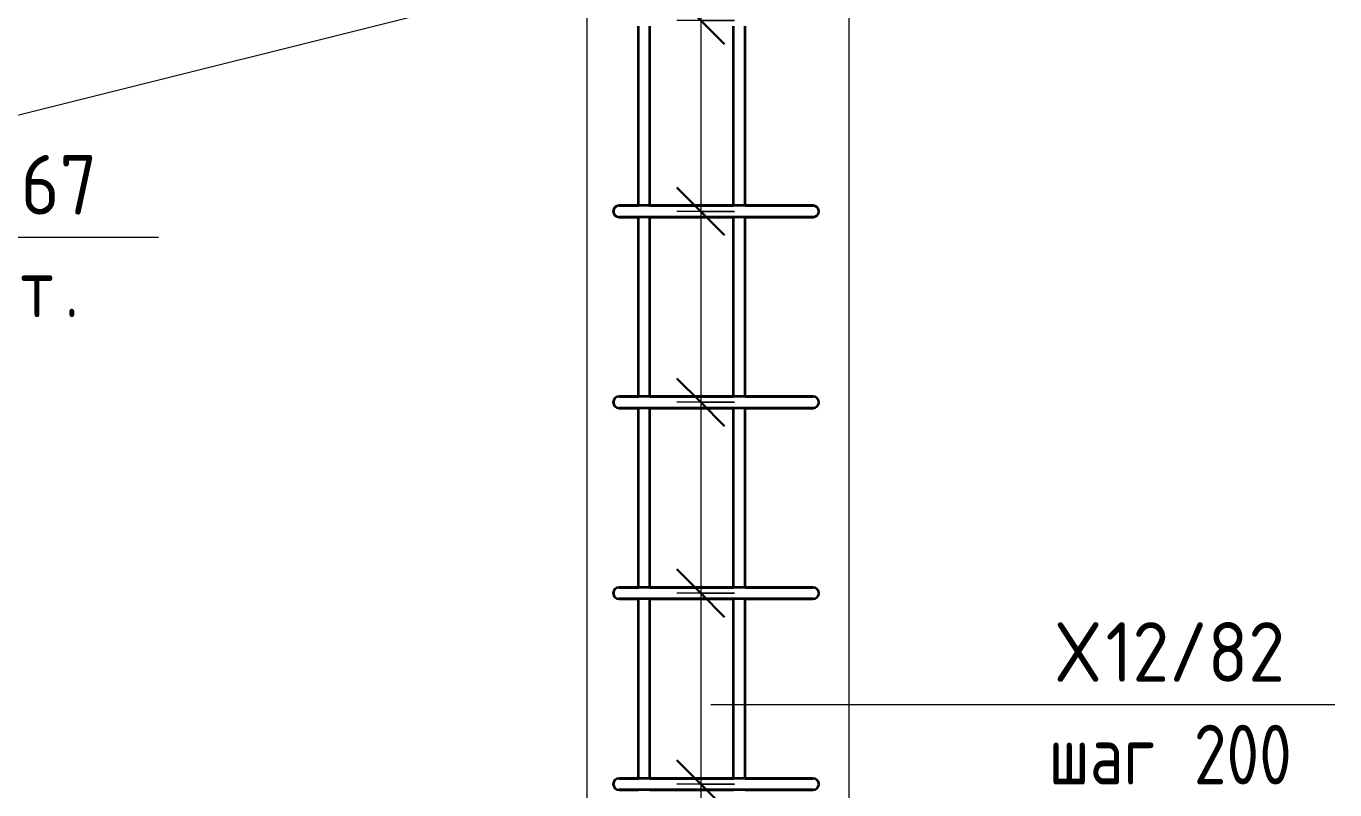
# Model space of a CAD drawing. Header units: millimetres. Extents: x -42469 to 17648, y -5898 to 81170.
# Drawn here: x 12669 to 14040, y 994 to 1794 of the extents above; entities that cross this region are included whole.
import ezdxf

# ---------------------------------------------------------------- set-up
doc = ezdxf.new("R2010")
doc.units = ezdxf.units.MM
for name, color, linetype, lineweight in [('AA_Dim', 7, 'Continuous', 9), ('AA_Dim-25', 7, 'Continuous', 9), ('AA_Vinoska', 7, 'Continuous', 9), ('AF_Okno', 7, 'Continuous', 18), ('AF_Stena_Опалубка', 253, 'Continuous', 18), ('KR_Armatura_Tonkie', 7, 'Continuous', 20)]:
    doc.layers.add(name, color=color, linetype=linetype, lineweight=lineweight)
doc.styles.add('ISOCPEUR_10', font='isocpeur.ttf', dxfattribs={"width": 0.9, "height": 62.5})
doc.styles.add('ISOCPEUR_11', font='isocpeur.ttf', dxfattribs={"width": 0.8, "height": 62.5})
doc.dimstyles.new('10_Раскладка_арматуры_с_засечками', dxfattribs={"dimscale": 304.8, "dimtxt": 0.18, "dimasz": 0.164042, "dimexe": 0.082021, "dimexo": 0, "dimgap": 0, "dimtad": 1, "dimdec": 3, "dimrnd": 0.001, "dimdsep": 46, "dimtxsty": 'ISOCPEUR_11', "dimblk1": 'OBLIQUE', "dimblk2": 'OBLIQUE', "dimsah": 1, "dimcen": 0.09, "dimdle": 0.082021, "dimazin": 0, "dimtfac": 1, "dimtdec": 4, "dimtix": 1, "dimtmove": 0, "dimatfit": 3, "dimfxl": 1, "dimtvp": 1, "dimtolj": 1, "dimtzin": 0, "dimlwd": 18, "dimlwe": 18, "dimarcsym": 2})

# ---------------------------------------------------------------- blocks, each defined once
blk = doc.blocks.new('231_Отверстие прямоугольное в стене _Окно_Стена_ - Отверстие прямоугольное с обрамлением-4131200-Схема обрамления отверстия в стене 1200х1500')
at = {"layer": 'AF_Okno', "lineweight": 9}
for p, q in [((77539.956293, 1610), (78499.956293, 1850)), ((77299.956293, 350), (77539.956293, 1610))]:
    blk.add_line(p, q, dxfattribs=at)
blk = doc.blocks.new('231_Отверстие прямоугольное в стене _Окно_Стена_ - Отверстие прямоугольное с обрамлением-V38-Схема обрамления отверстия в стене 1200х1500')
at = {"layer": 'AF_Okno', "lineweight": 9}
for p, q in [((77539.956293, 1610), (78499.956293, 1850)), ((77299.956293, 350), (77539.956293, 1610))]:
    blk.add_line(p, q, dxfattribs=at)
blk = doc.blocks.new('042_М_Арматуры - Диам длина поз _ Комментарий-3662934-Схема обрамления отверстия в стене 1200х1500')
at = {"layer": 'AA_Vinoska'}
blk.add_line((78958.9, -255), (79308.9, -255), dxfattribs=at)
blk = doc.blocks.new('DIMBLOCK142-Схема обрамления отверстия в стене 1200х1500')
at = {"layer": 'AA_Dim-25', "lineweight": 30}
for p, q in [((13375.7, 1800), (13350.7, 1825)), ((13375.7, 1800), (13400.7, 1775)), ((13375.7, 1600), (13350.7, 1625)), ((13375.7, 1600), (13400.7, 1575))]:
    blk.add_line(p, q, dxfattribs=at)
at = {"layer": 'AA_Dim-25', "lineweight": 18}
for p, q in [((13375.7, 1825), (13375.7, 1600)), ((13411.1, 1800), (13350.7, 1800)), ((13375.7, 1800), (13411.1, 1800)), ((13411.1, 1600), (13350.7, 1600)), ((13375.7, 1600), (13411.1, 1600))]:
    blk.add_line(p, q, dxfattribs=at)
blk = doc.blocks.new('_Oblique')
at = {"color": 0, "linetype": 'ByBlock', "lineweight": -2}
blk.add_line((-0.5, -0.5), (0.5, 0.5), dxfattribs=at)
blk = doc.blocks.new('DIMBLOCK143-Схема обрамления отверстия в стене 1200х1500')
at = {"layer": 'AA_Dim-25', "lineweight": 30}
for p, q in [((13375.7, 1600), (13350.7, 1625)), ((13375.7, 1600), (13400.7, 1575)), ((13375.7, 1400), (13350.7, 1425)), ((13375.7, 1400), (13400.7, 1375))]:
    blk.add_line(p, q, dxfattribs=at)
at = {"layer": 'AA_Dim-25', "lineweight": 18}
for p, q in [((13411.1, 1600), (13350.7, 1600)), ((13375.7, 1600), (13375.7, 1400)), ((13375.7, 1600), (13411.1, 1600)), ((13411.1, 1400), (13350.7, 1400)), ((13375.7, 1400), (13411.1, 1400))]:
    blk.add_line(p, q, dxfattribs=at)
blk = doc.blocks.new('DIMBLOCK144-Схема обрамления отверстия в стене 1200х1500')
at = {"layer": 'AA_Dim-25', "lineweight": 30}
for p, q in [((13375.7, 1400), (13350.7, 1425)), ((13375.7, 1400), (13400.7, 1375)), ((13375.7, 1200), (13350.7, 1225)), ((13375.7, 1200), (13400.7, 1175))]:
    blk.add_line(p, q, dxfattribs=at)
at = {"layer": 'AA_Dim-25', "lineweight": 18}
for p, q in [((13411.1, 1400), (13350.7, 1400)), ((13375.7, 1400), (13375.7, 1200)), ((13375.7, 1400), (13411.1, 1400)), ((13411.1, 1200), (13350.7, 1200)), ((13375.7, 1200), (13411.1, 1200))]:
    blk.add_line(p, q, dxfattribs=at)
blk = doc.blocks.new('DIMBLOCK145-Схема обрамления отверстия в стене 1200х1500')
at = {"layer": 'AA_Dim-25', "lineweight": 30}
for p, q in [((13375.7, 1200), (13350.7, 1225)), ((13375.7, 1200), (13400.7, 1175)), ((13375.7, 1000), (13350.7, 1025)), ((13375.7, 1000), (13400.7, 975))]:
    blk.add_line(p, q, dxfattribs=at)
at = {"layer": 'AA_Dim-25', "lineweight": 18}
for p, q in [((13411.1, 1200), (13350.7, 1200)), ((13375.7, 1200), (13375.7, 1000)), ((13375.7, 1200), (13411.1, 1200)), ((13411.1, 1000), (13350.7, 1000)), ((13375.7, 1000), (13411.1, 1000))]:
    blk.add_line(p, q, dxfattribs=at)
blk = doc.blocks.new('DIMBLOCK146-Схема обрамления отверстия в стене 1200х1500')
at = {"layer": 'AA_Dim-25', "lineweight": 30}
for p, q in [((13375.7, 1000), (13350.7, 1025)), ((13375.7, 1000), (13400.7, 975)), ((13375.7, 800), (13350.7, 825)), ((13375.7, 800), (13400.7, 775))]:
    blk.add_line(p, q, dxfattribs=at)
at = {"layer": 'AA_Dim-25', "lineweight": 18}
for p, q in [((13411.1, 1000), (13350.7, 1000)), ((13375.7, 1000), (13375.7, 800)), ((13375.7, 1000), (13411.1, 1000)), ((13411.1, 800), (13350.7, 800)), ((13375.7, 800), (13411.1, 800))]:
    blk.add_line(p, q, dxfattribs=at)

msp = doc.modelspace()

# ---------------------------------------------------------------- linework, layer by layer
at = {"layer": 'AA_Vinoska'}
msp.add_line((13386.2526, 1083.2991), (13690.1499, 1083.2991), dxfattribs=at)
at = {"layer": 'AF_Stena_Опалубка', "lineweight": 20}
for p, q in [((13531.3807, -489.3215), (13531.3807, 2640.3746)), ((13256.3807, 1850), (13256.3807, 350))]:
    msp.add_line(p, q, dxfattribs=at)
at = {"layer": 'KR_Armatura_Tonkie', "lineweight": 35}
for p, q in [((13310.3807, 1606), (13310.3807, 1794)), ((13310.3807, 1606), (13310.3807, 1794)), ((13322.3807, 1606), (13322.3807, 1794)), ((13322.3807, 1606), (13322.3807, 1794)), ((13410.1307, 1606), (13410.1307, 1794)), ((13410.1307, 1606), (13410.1307, 1794)), ((13422.1307, 1606), (13422.1307, 1794)), ((13422.1307, 1606), (13422.1307, 1794)), ((13351.5529, 1606), (13290.0971, 1606)), ((13290.0971, 1606), (13310.2848, 1606)), ((13300.6413, 1606), (13300.6413, 1606)), ((13326.0971, 1606), (13300.6413, 1606)), ((13300.6413, 1606), (13310.3807, 1606)), ((13322.3448, 1606), (13326.0971, 1606)), ((13322.3807, 1606), (13337.8068, 1606)), ((13326.0971, 1606), (13410.1307, 1606)), ((13457.4604, 1606), (13326.0971, 1606)), ((13388.7185, 1606), (13351.5529, 1606)), ((13422.1307, 1606), (13457.4604, 1606)), ((13457.4604, 1606), (13493.4604, 1606)), ((13493.4604, 1606), (13457.4604, 1606)), ((13351.5529, 1594), (13290.0971, 1594)), ((13290.0971, 1594), (13310.2848, 1594)), ((13326.0971, 1594), (13290.0971, 1594)), ((13290.0971, 1594), (13292.8374, 1594)), ((13292.9232, 1594), (13300.6413, 1594)), ((13300.6413, 1594), (13310.3807, 1594)), ((13310.3807, 1406), (13310.3807, 1594)), ((13310.3807, 1406), (13310.3807, 1594)), ((13322.3448, 1594), (13326.0971, 1594)), ((13322.3807, 1594), (13337.8068, 1594)), ((13322.3807, 1406), (13322.3807, 1594)), ((13322.3807, 1406), (13322.3807, 1594)), ((13326.0971, 1594), (13410.1307, 1594)), ((13457.4604, 1594), (13326.0971, 1594)), ((13388.7185, 1594), (13351.5529, 1594)), ((13410.1307, 1406), (13410.1307, 1594)), ((13410.1307, 1406), (13410.1307, 1594)), ((13422.1307, 1594), (13457.4604, 1594)), ((13422.1307, 1406), (13422.1307, 1594)), ((13422.1307, 1406), (13422.1307, 1594)), ((13457.4604, 1594), (13493.4604, 1594)), ((13493.4604, 1594), (13457.4604, 1594)), ((13351.5529, 1406), (13290.0971, 1406)), ((13290.0971, 1406), (13310.2848, 1406)), ((13300.6413, 1406), (13300.6413, 1406)), ((13326.0971, 1406), (13300.6413, 1406)), ((13300.6413, 1406), (13310.3807, 1406)), ((13322.3448, 1406), (13326.0971, 1406)), ((13322.3807, 1406), (13337.8068, 1406)), ((13326.0971, 1406), (13410.1307, 1406)), ((13457.4604, 1406), (13326.0971, 1406)), ((13388.7185, 1406), (13351.5529, 1406)), ((13422.1307, 1406), (13457.4604, 1406)), ((13457.4604, 1406), (13493.4604, 1406)), ((13493.4604, 1406), (13457.4604, 1406)), ((13351.5529, 1394), (13290.0971, 1394)), ((13290.0971, 1394), (13310.2848, 1394)), ((13326.0971, 1394), (13290.0971, 1394)), ((13290.0971, 1394), (13292.8374, 1394)), ((13292.9232, 1394), (13300.6413, 1394)), ((13300.6413, 1394), (13310.3807, 1394)), ((13310.3807, 1206), (13310.3807, 1394)), ((13310.3807, 1206), (13310.3807, 1394)), ((13322.3448, 1394), (13326.0971, 1394)), ((13322.3807, 1394), (13337.8068, 1394)), ((13322.3807, 1206), (13322.3807, 1394)), ((13322.3807, 1206), (13322.3807, 1394)), ((13326.0971, 1394), (13410.1307, 1394)), ((13457.4604, 1394), (13326.0971, 1394)), ((13388.7185, 1394), (13351.5529, 1394)), ((13410.1307, 1206), (13410.1307, 1394)), ((13410.1307, 1206), (13410.1307, 1394)), ((13422.1307, 1394), (13457.4604, 1394)), ((13422.1307, 1206), (13422.1307, 1394)), ((13422.1307, 1206), (13422.1307, 1394)), ((13457.4604, 1394), (13493.4604, 1394)), ((13493.4604, 1394), (13457.4604, 1394)), ((13351.5529, 1206), (13290.0971, 1206)), ((13290.0971, 1206), (13310.2848, 1206)), ((13351.5529, 1194), (13290.0971, 1194)), ((13290.0971, 1194), (13310.2848, 1194)), ((13326.0971, 1194), (13290.0971, 1194)), ((13290.0971, 1194), (13300.6413, 1194)), ((13300.6413, 1206), (13300.6413, 1206)), ((13326.0971, 1206), (13300.6413, 1206)), ((13300.6413, 1206), (13310.3807, 1206)), ((13300.6413, 1194), (13310.3807, 1194)), ((13310.3807, 1006), (13310.3807, 1194)), ((13310.3807, 1006), (13310.3807, 1194)), ((13322.3448, 1206), (13326.0971, 1206)), ((13322.3448, 1194), (13326.0971, 1194)), ((13322.3807, 1206), (13337.8068, 1206)), ((13322.3807, 1194), (13337.8068, 1194)), ((13322.3807, 1006), (13322.3807, 1194)), ((13322.3807, 1006), (13322.3807, 1194)), ((13326.0971, 1206), (13410.1307, 1206)), ((13457.4604, 1206), (13326.0971, 1206)), ((13326.0971, 1194), (13410.1307, 1194)), ((13457.4604, 1194), (13326.0971, 1194)), ((13388.7185, 1206), (13351.5529, 1206)), ((13388.7185, 1194), (13351.5529, 1194)), ((13410.1307, 1006), (13410.1307, 1194)), ((13410.1307, 1006), (13410.1307, 1194)), ((13422.1307, 1206), (13457.4604, 1206)), ((13422.1307, 1194), (13457.4604, 1194)), ((13422.1307, 1006), (13422.1307, 1194)), ((13422.1307, 1006), (13422.1307, 1194)), ((13457.4604, 1206), (13493.4604, 1206)), ((13493.4604, 1206), (13457.4604, 1206)), ((13457.4604, 1194), (13493.4604, 1194)), ((13493.4604, 1194), (13457.4604, 1194)), ((13351.5529, 1006), (13290.0971, 1006)), ((13290.0971, 1006), (13310.2848, 1006)), ((13300.6413, 1006), (13300.6413, 1006)), ((13326.0971, 1006), (13300.6413, 1006)), ((13300.6413, 1006), (13310.3807, 1006)), ((13322.3448, 1006), (13326.0971, 1006)), ((13322.3807, 1006), (13337.8068, 1006)), ((13326.0971, 1006), (13410.1307, 1006)), ((13457.4604, 1006), (13326.0971, 1006)), ((13388.7185, 1006), (13351.5529, 1006)), ((13422.1307, 1006), (13457.4604, 1006)), ((13457.4604, 1006), (13493.4604, 1006)), ((13493.4604, 1006), (13457.4604, 1006)), ((13351.5529, 994), (13290.0971, 994)), ((13290.0971, 994), (13310.2848, 994)), ((13326.0971, 994), (13290.0971, 994)), ((13290.0971, 994), (13292.8374, 994)), ((13292.9232, 994), (13300.6413, 994)), ((13300.6413, 994), (13310.3807, 994)), ((13322.3448, 994), (13326.0971, 994)), ((13322.3807, 994), (13337.8068, 994)), ((13326.0971, 994), (13410.1307, 994)), ((13457.4604, 994), (13326.0971, 994)), ((13388.7185, 994), (13351.5529, 994)), ((13422.1307, 994), (13457.4604, 994)), ((13457.4604, 994), (13493.4604, 994)), ((13493.4604, 994), (13457.4604, 994))]:
    msp.add_line(p, q, dxfattribs=at)
for centre, start, end in [((13290.0971, 1600), 90, 270), ((13290.0971, 1600), 90, 270), ((13290.0971, 1600), 90, 270), ((13493.4604, 1600), 270, 90), ((13493.4604, 1600), 270, 90), ((13290.0971, 1400), 90, 270), ((13290.0971, 1400), 90, 270), ((13290.0971, 1400), 90, 270), ((13493.4604, 1400), 270, 90), ((13493.4604, 1400), 270, 90), ((13290.0971, 1200), 90, 270), ((13290.0971, 1200), 90, 270), ((13290.0971, 1200), 90, 270), ((13493.4604, 1200), 270, 90), ((13493.4604, 1200), 270, 90), ((13290.0971, 1000), 90, 270), ((13290.0971, 1000), 90, 270), ((13290.0971, 1000), 90, 270), ((13493.4604, 1000), 270, 90), ((13493.4604, 1000), 270, 90)]:
    msp.add_arc(centre, 6, start, end, dxfattribs=at)

# ---------------------------------------------------------------- block references
at = {"layer": 'AA_Vinoska'}
for p in [(-66501.2845, 1827.8293), (-65268.7016, 1338.3478)]:
    msp.add_blockref('042_М_Арматуры - Диам длина поз _ Комментарий-3662934-Схема обрамления отверстия в стене 1200х1500', p, dxfattribs=at)
at = {"layer": 'AF_Okno', "lineweight": 20}
for name in ['231_Отверстие прямоугольное в стене _Окно_Стена_ - Отверстие прямоугольное с обрамлением-4131200-Схема обрамления отверстия в стене 1200х1500', '231_Отверстие прямоугольное в стене _Окно_Стена_ - Отверстие прямоугольное с обрамлением-V38-Схема обрамления отверстия в стене 1200х1500']:
    msp.add_blockref(name, (-65243.5756, 0), dxfattribs=at)

# ---------------------------------------------------------------- texts
at = {"layer": 'AA_Vinoska', "char_height": 62.5, "attachment_point": 1}
for s, insert, width, style in [('12/167', (12527.9579, 1659.1333), 263.354344, 'ISOCPEUR_10'), ('шт', (12619.4225, 1551.657), 109.0295, 'ISOCPEUR_11'), ('\\fISOCPEUR|b0|i0|c204|p34|;\\W.8;.', (12709.3808, 1551.657), 17.637125, 'ISOCPEUR_11'), ('\\fISOCPEUR|b0|i0|c204|p34|;\\W.9;Х', (13749.2909, 1169.6517), 61.329094, 'ISOCPEUR_10'), ('12/82', (13799.8925, 1169.6517), 229.082203, 'ISOCPEUR_10'), (' 200', (13860.5763, 1062.1754), 166.751, 'ISOCPEUR_11'), ('шаг', (13740.1909, 1062.1754), 145.907125, 'ISOCPEUR_11')]:
    msp.add_mtext(s, dxfattribs=dict(at, insert=insert, width=width, style=style))

# ---------------------------------------------------------------- dimensions: what is measured, and where the dimension line sits
at = {"layer": 'AA_Dim', "lineweight": 18}
for base, p1, p2, picture, middle in [((13375.7076, 1600), (13411.063, 1800), (13411.063, 1600), 'DIMBLOCK142-Схема обрамления отверстия в стене 1200х1500', (13344.4576, 1700)), ((13375.7076, 1400), (13411.063, 1600), (13411.063, 1400), 'DIMBLOCK143-Схема обрамления отверстия в стене 1200х1500', (13344.4576, 1500)), ((13375.7076, 1200), (13411.063, 1400), (13411.063, 1200), 'DIMBLOCK144-Схема обрамления отверстия в стене 1200х1500', (13344.4576, 1300)), ((13375.7076, 1000), (13411.063, 1200), (13411.063, 1000), 'DIMBLOCK145-Схема обрамления отверстия в стене 1200х1500', (13344.4576, 1100)), ((13375.7076, 800), (13411.063, 1000), (13411.063, 800), 'DIMBLOCK146-Схема обрамления отверстия в стене 1200х1500', (13344.4576, 900))]:
    dim = msp.add_linear_dim(base=base, p1=p1, p2=p2, angle=90, dimstyle='10_Раскладка_арматуры_с_засечками', override={"dimpost": '<>', "dimfxl": 200}, dxfattribs=at)
    dim.commit()
    dim.dimension.update_dxf_attribs({"geometry": picture, "text_midpoint": middle})

doc.saveas('drawing.dxf')
